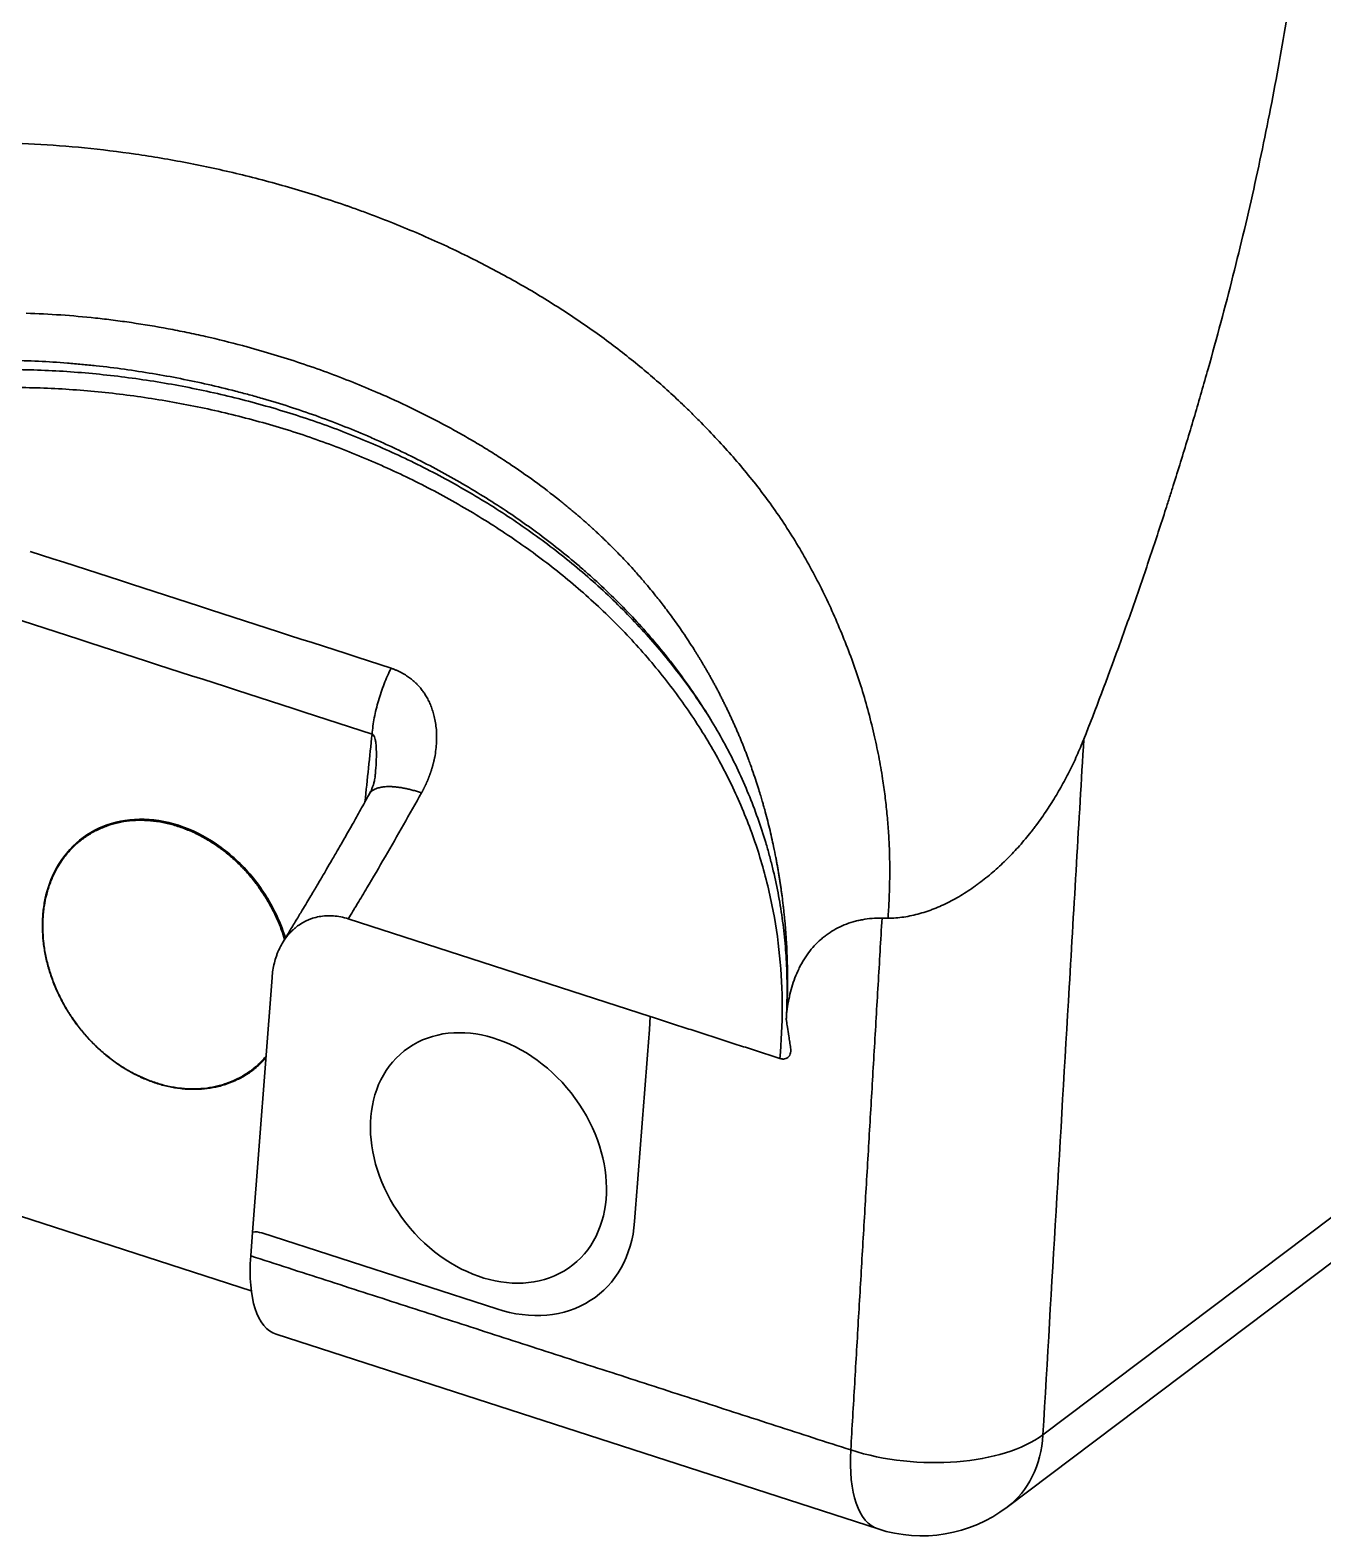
# Model space of a CAD drawing. Header units: millimetres. Extents: x 283 to 877, y 546 to 966.
# Drawn here: x 654.1 to 701.5, y 631.3 to 686.6 of the extents above; entities that cross this region are included whole.
import ezdxf

# ---------------------------------------------------------------- set-up
doc = ezdxf.new("R2010")
doc.units = ezdxf.units.MM
doc.layers.add('粗实线层', color=7, linetype='Continuous', lineweight=35)

msp = doc.modelspace()

# ---------------------------------------------------------------- linework, layer by layer
at = {"layer": '粗实线层'}
for p, q in [((691.243, 635.038), (735.016, 668.059)), ((689.926, 632.378), (733.692, 665.394)), ((666.523, 658.539), (666.521, 658.536)), ((665.759, 653.976), (676.84, 650.389)), ((662.962, 651.825), (662.248, 642.479)), ((651.901, 643.658), (662.2, 640.324)), ((662.182, 641.607), (662.248, 642.479)), ((662.588, 642.447), (671.204, 639.658)), ((663.115, 638.728), (685.193, 631.582))]:
    msp.add_line(p, q, dxfattribs=at)
msp.add_arc((686.794, 636.529), 5.2, 252.0636, 307.0298, dxfattribs=at)
msp.add_ellipse((670.902, 645.201), major_axis=(3.092, -3.929), ratio=0.771341, dxfattribs=at)
for centre, major_axis, ratio, start_param, end_param in [((664.783, 643.654), (-1.681, -4.921), 0.409258, 5.27579, 6.289788), ((686.794, 636.529), (-5.191, 0.305), 0.480141, 1.074455, 2.627798), ((686.794, 636.529), (-3.132, 4.151), 0.763933, 3.141583, 3.873255), ((686.794, 636.529), (1.601, 4.947), 0.417728, 2.127578, 3.141576)]:
    msp.add_ellipse(centre, major_axis=major_axis, ratio=ratio, start_param=start_param, end_param=end_param, dxfattribs=at)
for points, knots in [([(700.294, 687.728), (700.121, 686.606), (699.929, 685.482), (699.504, 683.229), (699.272, 682.1), (698.896, 680.404), (698.767, 679.838), (698.498, 678.706), (698.358, 678.139), (697.928, 676.437), (697.623, 675.3), (697.143, 673.593), (696.978, 673.023), (696.642, 671.883), (696.47, 671.313), (696.206, 670.456), (696.072, 670.028), (695.937, 669.6), (695.846, 669.314), (695.8, 669.171), (695.57, 668.457), (695.383, 667.887), (695.002, 666.749), (694.809, 666.182), (694.415, 665.051), (694.215, 664.487), (693.603, 662.8), (693.18, 661.682), (692.742, 660.571)], [0, 0, 0, 0, 0.125, 0.125, 0.25, 0.25, 0.3125, 0.3125, 0.375, 0.375, 0.5, 0.5, 0.5625, 0.5625, 0.625, 0.625, 0.65625, 0.671875, 0.671875, 0.6875, 0.6875, 0.75, 0.75, 0.8125, 0.8125, 0.875, 0.875, 1, 1, 1, 1]), ([(685.04, 660.763), (684.904, 661.362), (684.744, 661.953), (684.468, 662.824), (684.37, 663.111), (684.165, 663.681), (684.057, 663.964), (683.832, 664.525), (683.716, 664.802), (683.473, 665.352), (683.347, 665.624), (683.086, 666.163), (682.95, 666.428), (682.67, 666.954), (682.525, 667.213), (682.227, 667.724), (682.072, 667.977), (681.755, 668.474), (681.592, 668.718), (681.255, 669.199), (681.083, 669.434), (680.729, 669.898), (680.548, 670.125), (679.996, 670.797), (679.614, 671.229), (679.026, 671.857), (678.827, 672.063), (678.526, 672.367), (678.425, 672.468), (678.273, 672.617), (678.196, 672.692), (678.107, 672.778), (678.062, 672.821), (678.039, 672.842), (678.028, 672.853), (678.023, 672.858), (678.02, 672.861), (678.018, 672.862), (678.018, 672.863), (678.017, 672.863), (678.017, 672.863), (677.83, 673.042), (677.639, 673.219), (677.248, 673.572), (677.049, 673.748), (676.64, 674.097), (676.431, 674.27), (676.005, 674.615), (675.787, 674.785), (675.343, 675.124), (675.116, 675.292), (674.654, 675.624), (674.418, 675.788), (673.697, 676.275), (673.199, 676.594), (672.166, 677.214), (671.632, 677.515), (670.527, 678.101), (669.958, 678.385), (669.076, 678.796), (668.778, 678.931), (668.173, 679.194), (667.866, 679.323), (667.243, 679.576), (666.927, 679.699), (666.446, 679.88), (666.204, 679.969), (665.919, 680.071), (665.775, 680.122), (665.704, 680.147), (665.668, 680.16), (665.65, 680.166), (665.642, 680.169), (665.637, 680.17), (665.634, 680.171), (664.984, 680.397), (664.337, 680.603), (663.045, 680.981), (662.402, 681.152), (661.12, 681.462), (660.481, 681.601), (659.529, 681.784), (659.212, 681.841), (658.581, 681.948), (658.267, 681.997), (657.327, 682.134), (656.704, 682.21), (655.47, 682.331), (654.858, 682.376), (653.647, 682.438), (653.048, 682.454), (652.159, 682.456), (651.864, 682.454), (651.425, 682.444), (651.279, 682.44), (651.061, 682.433), (650.953, 682.429), (650.826, 682.424), (650.763, 682.421), (650.731, 682.42), (650.715, 682.419), (650.707, 682.419), (650.704, 682.418), (650.702, 682.418), (650.701, 682.418), (650.7, 682.418), (650.389, 682.404), (650.078, 682.387), (649.452, 682.345), (649.138, 682.32), (648.507, 682.264), (648.191, 682.231), (647.555, 682.158), (647.236, 682.118), (646.597, 682.028), (646.276, 681.979), (645.634, 681.872), (645.311, 681.814), (644.666, 681.688), (644.343, 681.62), (643.696, 681.473), (643.372, 681.395), (642.725, 681.225), (642.401, 681.134), (641.755, 680.941), (641.432, 680.838), (640.788, 680.622), (640.467, 680.509), (639.826, 680.273), (639.506, 680.149), (638.867, 679.892), (638.549, 679.758), (637.914, 679.482), (637.597, 679.339), (636.965, 679.045), (636.65, 678.894), (636.022, 678.583), (635.709, 678.424), (635.397, 678.259)], [0, 0, 0, 0, 0.03125, 0.03125, 0.046875, 0.046875, 0.0625, 0.0625, 0.078125, 0.078125, 0.09375, 0.09375, 0.109375, 0.109375, 0.125, 0.125, 0.140625, 0.140625, 0.15625, 0.15625, 0.171875, 0.171875, 0.1875, 0.1875, 0.21875, 0.21875, 0.234375, 0.234375, 0.242187, 0.242187, 0.246094, 0.248047, 0.249023, 0.249512, 0.249756, 0.249878, 0.249939, 0.249969, 0.249985, 0.249985, 0.25, 0.25, 0.265625, 0.265625, 0.28125, 0.28125, 0.296875, 0.296875, 0.3125, 0.3125, 0.328125, 0.328125, 0.34375, 0.34375, 0.375, 0.375, 0.40625, 0.40625, 0.4375, 0.4375, 0.453125, 0.453125, 0.46875, 0.46875, 0.484375, 0.484375, 0.492187, 0.496094, 0.498047, 0.499023, 0.499512, 0.499756, 0.499878, 0.499878, 0.5, 0.5, 0.53125, 0.53125, 0.5625, 0.5625, 0.59375, 0.59375, 0.609375, 0.609375, 0.625, 0.625, 0.65625, 0.65625, 0.6875, 0.6875, 0.71875, 0.71875, 0.734375, 0.734375, 0.742187, 0.742187, 0.746094, 0.748047, 0.749023, 0.749512, 0.749756, 0.749878, 0.749939, 0.749969, 0.749969, 0.75, 0.75, 0.765625, 0.765625, 0.78125, 0.78125, 0.796875, 0.796875, 0.8125, 0.8125, 0.828125, 0.828125, 0.84375, 0.84375, 0.859375, 0.859375, 0.875, 0.875, 0.890625, 0.890625, 0.90625, 0.90625, 0.921875, 0.921875, 0.9375, 0.9375, 0.953125, 0.953125, 0.96875, 0.96875, 0.984375, 0.984375, 1, 1, 1, 1]), ([(656.489, 676.026), (656.705, 676.003), (657.144, 675.951), (657.582, 675.891), (657.806, 675.858)], [0, 0, 0, 0, 0.489291, 1, 1, 1, 1]), ([(659.148, 675.633), (659.378, 675.59), (659.607, 675.545), (660.065, 675.451), (660.293, 675.401), (660.975, 675.246), (661.428, 675.134), (661.877, 675.014)], [0, 0, 0, 0, 0.25, 0.25, 0.5, 0.5, 1, 1, 1, 1]), ([(661.877, 675.014), (661.935, 674.998), (662.324, 674.893), (663.039, 674.687), (664.014, 674.376), (664.975, 674.039), (665.92, 673.677), (666.641, 673.377), (667.046, 673.199), (667.146, 673.154)], [0, 0, 0, 0, 0.031671, 0.214241, 0.396189, 0.578282, 0.76021, 0.940781, 1, 1, 1, 1]), ([(630.717, 666.829), (631.013, 667.049), (631.312, 667.266), (631.767, 667.587), (631.92, 667.693), (632.227, 667.903), (632.381, 668.007), (632.846, 668.317), (633.158, 668.52), (633.788, 668.919), (634.105, 669.114), (635.065, 669.687), (635.715, 670.052), (637.037, 670.747), (637.709, 671.076), (638.564, 671.463), (638.736, 671.539), (638.995, 671.651), (639.081, 671.688), (639.255, 671.761), (639.342, 671.798), (639.776, 671.978), (640.125, 672.115), (641.173, 672.509), (641.877, 672.748), (643.291, 673.176), (644.003, 673.366), (645.075, 673.618), (645.434, 673.697), (645.973, 673.806), (646.243, 673.859), (646.513, 673.908), (646.694, 673.941), (646.784, 673.956), (647.235, 674.034), (647.596, 674.09), (648.317, 674.191), (648.677, 674.236), (649.396, 674.314), (649.755, 674.347), (650.474, 674.403), (650.833, 674.425), (651.371, 674.45), (651.55, 674.457), (651.908, 674.468), (652.087, 674.472), (652.622, 674.48), (652.978, 674.48), (653.689, 674.468), (654.043, 674.457), (654.75, 674.423), (655.102, 674.401), (655.63, 674.359), (655.805, 674.344), (656.156, 674.311), (656.331, 674.294), (656.854, 674.237), (657.201, 674.194), (658.238, 674.05), (658.923, 673.936), (660.281, 673.668), (660.954, 673.516), (661.788, 673.301), (661.954, 673.257), (662.286, 673.167), (662.451, 673.12), (662.945, 672.977), (663.272, 672.878), (663.921, 672.668), (664.244, 672.559), (664.884, 672.33), (665.202, 672.21), (665.834, 671.962), (666.147, 671.833), (666.614, 671.632), (666.769, 671.564), (667.078, 671.425), (667.232, 671.355), (667.999, 670.997), (668.6, 670.693), (669.777, 670.051), (670.354, 669.713), (671.2, 669.179), (671.478, 668.997), (671.891, 668.717), (672.028, 668.622), (672.3, 668.431), (672.435, 668.334), (672.838, 668.041), (673.102, 667.84), (673.622, 667.431), (673.878, 667.221), (674.255, 666.901), (674.38, 666.793), (674.628, 666.574), (674.75, 666.464), (675.114, 666.13), (675.351, 665.903), (676.049, 665.21), (676.494, 664.732), (677.129, 663.989), (677.336, 663.737), (677.637, 663.353), (677.736, 663.224), (677.931, 662.965), (678.027, 662.835), (678.309, 662.442), (678.491, 662.177), (678.841, 661.642), (679.01, 661.371), (679.496, 660.551), (679.793, 659.993), (680.33, 658.852), (680.57, 658.269), (680.886, 657.377), (680.984, 657.077), (681.12, 656.622), (681.163, 656.469), (681.226, 656.24), (681.246, 656.163), (681.285, 656.009), (681.305, 655.932), (681.473, 655.24), (681.591, 654.622), (681.72, 653.694), (681.756, 653.384), (681.811, 652.763), (681.831, 652.453), (681.855, 651.833), (681.86, 651.524), (681.854, 650.903), (681.843, 650.593), (681.826, 650.282)], [0, 0, 0, 0, 0.015625, 0.015625, 0.023437, 0.023437, 0.03125, 0.03125, 0.046875, 0.046875, 0.0625, 0.0625, 0.09375, 0.09375, 0.125, 0.125, 0.132812, 0.132812, 0.136719, 0.136719, 0.140625, 0.140625, 0.15625, 0.15625, 0.1875, 0.1875, 0.21875, 0.21875, 0.234375, 0.234375, 0.242187, 0.246094, 0.246094, 0.25, 0.25, 0.265625, 0.265625, 0.28125, 0.28125, 0.296875, 0.296875, 0.3125, 0.3125, 0.320312, 0.320312, 0.328125, 0.328125, 0.34375, 0.34375, 0.359375, 0.359375, 0.375, 0.375, 0.382812, 0.382812, 0.390625, 0.390625, 0.40625, 0.40625, 0.4375, 0.4375, 0.46875, 0.46875, 0.476562, 0.476562, 0.484375, 0.484375, 0.5, 0.5, 0.515625, 0.515625, 0.53125, 0.53125, 0.546875, 0.546875, 0.554687, 0.554687, 0.5625, 0.5625, 0.59375, 0.59375, 0.625, 0.625, 0.640625, 0.640625, 0.648437, 0.648437, 0.65625, 0.65625, 0.671875, 0.671875, 0.6875, 0.6875, 0.695312, 0.695312, 0.703125, 0.703125, 0.71875, 0.71875, 0.75, 0.75, 0.765625, 0.765625, 0.773437, 0.773437, 0.78125, 0.78125, 0.796875, 0.796875, 0.8125, 0.8125, 0.84375, 0.84375, 0.875, 0.875, 0.890625, 0.890625, 0.898437, 0.898437, 0.902344, 0.902344, 0.90625, 0.90625, 0.9375, 0.9375, 0.953125, 0.953125, 0.96875, 0.96875, 0.984375, 0.984375, 1, 1, 1, 1]), ([(679.061, 661.286), (678.893, 661.554), (678.718, 661.819), (678.163, 662.624), (677.763, 663.153), (676.917, 664.177), (676.471, 664.673), (675.537, 665.628), (675.049, 666.088), (674.035, 666.972), (673.51, 667.395), (672.427, 668.203), (671.869, 668.588), (670.726, 669.322), (670.141, 669.671), (668.945, 670.331), (668.335, 670.642), (667.093, 671.228), (666.461, 671.502), (665.175, 672.01), (664.522, 672.244), (663.198, 672.671), (662.528, 672.864), (661.171, 673.211), (660.486, 673.364), (659.101, 673.631), (658.403, 673.745), (656.994, 673.931), (656.284, 674.003), (654.854, 674.104), (654.133, 674.132), (652.686, 674.141), (651.958, 674.123), (650.499, 674.039), (649.766, 673.974), (648.3, 673.795), (647.566, 673.682), (646.467, 673.477), (646.1, 673.403), (645.368, 673.242), (645.002, 673.156), (644.272, 672.971), (643.908, 672.872), (643.181, 672.663), (642.818, 672.552), (641.734, 672.2), (641.016, 671.941), (639.595, 671.375), (638.892, 671.067), (637.506, 670.41), (636.822, 670.059), (635.479, 669.321), (634.819, 668.933), (633.524, 668.125), (632.89, 667.705), (631.651, 666.838), (631.045, 666.392), (630.455, 665.935)], [0, 0, 0, 0, 0.018877, 0.018877, 0.058122, 0.058122, 0.097367, 0.097367, 0.136612, 0.136612, 0.175857, 0.175857, 0.215101, 0.215101, 0.254346, 0.254346, 0.293591, 0.293591, 0.332836, 0.332836, 0.372081, 0.372081, 0.411326, 0.411326, 0.450571, 0.450571, 0.489816, 0.489816, 0.529061, 0.529061, 0.568306, 0.568306, 0.607551, 0.607551, 0.646796, 0.646796, 0.686041, 0.686041, 0.705663, 0.705663, 0.725286, 0.725286, 0.744908, 0.744908, 0.76453, 0.76453, 0.803775, 0.803775, 0.84302, 0.84302, 0.882265, 0.882265, 0.92151, 0.92151, 0.960755, 0.960755, 1, 1, 1, 1]), ([(630.861, 665.363), (631.444, 665.816), (632.043, 666.258), (633.268, 667.116), (633.895, 667.532), (635.173, 668.331), (635.825, 668.715), (637.151, 669.445), (637.826, 669.791), (639.193, 670.441), (639.886, 670.745), (641.287, 671.304), (641.994, 671.56), (643.064, 671.908), (643.421, 672.018), (644.139, 672.225), (644.498, 672.323), (645.579, 672.597), (646.302, 672.756), (647.751, 673.028), (648.476, 673.139), (649.924, 673.316), (650.647, 673.381), (652.089, 673.465), (652.808, 673.483), (654.239, 673.474), (654.95, 673.447), (656.364, 673.347), (657.066, 673.276), (658.459, 673.092), (659.15, 672.979), (660.519, 672.715), (661.197, 672.562), (662.538, 672.218), (663.201, 672.027), (664.509, 671.603), (665.153, 671.371), (666.422, 670.867), (667.046, 670.595), (668.272, 670.014), (668.874, 669.705), (670.053, 669.049), (670.63, 668.703), (671.756, 667.975), (672.305, 667.593), (673.371, 666.792), (673.887, 666.373), (674.881, 665.498), (675.36, 665.042), (676.275, 664.096), (676.712, 663.605), (677.539, 662.592), (677.93, 662.069), (678.478, 661.262), (678.654, 660.99), (678.993, 660.438), (679.157, 660.159), (679.469, 659.593), (679.618, 659.307), (679.901, 658.729), (680.035, 658.437), (680.288, 657.847), (680.407, 657.55), (680.629, 656.95), (680.732, 656.647), (681.017, 655.734), (681.175, 655.116), (681.427, 653.872), (681.521, 653.245), (681.646, 651.989), (681.677, 651.359), (681.678, 650.102), (681.648, 649.475), (681.589, 648.852)], [0, 0, 0, 0, 0.03125, 0.03125, 0.0625, 0.0625, 0.09375, 0.09375, 0.125, 0.125, 0.15625, 0.15625, 0.1875, 0.1875, 0.203125, 0.203125, 0.21875, 0.21875, 0.25, 0.25, 0.28125, 0.28125, 0.3125, 0.3125, 0.34375, 0.34375, 0.375, 0.375, 0.40625, 0.40625, 0.4375, 0.4375, 0.46875, 0.46875, 0.5, 0.5, 0.53125, 0.53125, 0.5625, 0.5625, 0.59375, 0.59375, 0.625, 0.625, 0.65625, 0.65625, 0.6875, 0.6875, 0.71875, 0.71875, 0.75, 0.75, 0.78125, 0.78125, 0.796875, 0.796875, 0.8125, 0.8125, 0.828125, 0.828125, 0.84375, 0.84375, 0.859375, 0.859375, 0.875, 0.875, 0.90625, 0.90625, 0.9375, 0.9375, 0.96875, 0.96875, 1, 1, 1, 1]), ([(669.52, 671.979), (669.703, 671.879), (669.884, 671.778), (670.244, 671.571), (670.422, 671.466), (670.776, 671.252), (670.952, 671.143), (671.3, 670.923), (671.472, 670.811), (671.643, 670.697)], [0, 0, 0, 0, 0.25, 0.25, 0.5, 0.5, 0.75, 0.75, 1, 1, 1, 1]), ([(673.507, 669.339), (673.527, 669.324), (673.566, 669.293), (673.624, 669.245), (673.683, 669.198), (673.742, 669.15), (673.801, 669.102), (673.86, 669.054), (673.919, 669.005), (673.978, 668.955), (674.037, 668.905), (674.097, 668.855), (674.156, 668.805), (674.215, 668.754), (674.275, 668.702), (674.334, 668.65), (674.394, 668.598), (674.454, 668.546), (674.513, 668.492), (674.573, 668.439), (674.633, 668.385), (674.693, 668.331), (674.753, 668.276), (674.813, 668.221), (674.873, 668.165), (674.933, 668.109), (674.993, 668.052), (675.053, 667.995), (675.113, 667.938), (675.173, 667.88), (675.233, 667.822), (675.293, 667.763), (675.489, 667.57), (675.797, 667.257), (676.188, 666.835), (676.514, 666.465), (676.78, 666.15), (677.041, 665.832), (677.329, 665.465), (677.674, 665.004), (678.054, 664.464), (678.332, 664.041), (678.505, 663.767), (678.565, 663.67), (678.626, 663.57), (678.688, 663.469), (678.75, 663.365), (678.812, 663.26), (678.875, 663.152), (678.938, 663.042), (679.002, 662.931), (679.066, 662.817), (679.13, 662.701), (679.194, 662.582), (679.259, 662.462), (679.324, 662.339), (679.388, 662.215), (679.453, 662.088), (679.518, 661.958), (679.583, 661.827), (679.626, 661.738), (679.648, 661.694)], [0, 0, 0, 0, 0.007594, 0.015219, 0.022876, 0.030564, 0.038283, 0.046034, 0.053816, 0.06163, 0.069475, 0.077352, 0.085261, 0.093203, 0.101176, 0.109181, 0.117219, 0.125289, 0.133391, 0.141526, 0.149693, 0.157892, 0.166123, 0.174385, 0.18268, 0.191007, 0.199366, 0.207756, 0.216177, 0.224629, 0.233111, 0.241624, 0.250166, 0.316829, 0.375051, 0.424956, 0.4666, 0.499999, 0.549711, 0.607974, 0.674725, 0.749862, 0.761228, 0.772794, 0.784561, 0.796529, 0.808699, 0.821069, 0.833639, 0.84641, 0.85938, 0.872549, 0.885918, 0.899486, 0.913253, 0.927218, 0.941381, 0.955741, 0.970298, 0.985051, 1, 1, 1, 1]), ([(666.63, 660.757), (666.647, 660.951), (666.675, 661.153), (666.754, 661.565), (666.805, 661.774), (666.925, 662.19), (666.996, 662.397), (667.152, 662.798), (667.239, 662.992), (667.332, 663.175)], [0, 0, 0, 0, 0.25, 0.25, 0.5, 0.5, 0.75, 0.75, 1, 1, 1, 1]), ([(668.446, 658.6), (668.451, 658.61), (668.462, 658.629), (668.477, 658.658), (668.493, 658.687), (668.508, 658.716), (668.523, 658.746), (668.538, 658.776), (668.553, 658.806), (668.568, 658.836), (668.583, 658.866), (668.597, 658.897), (668.611, 658.927), (668.625, 658.958), (668.639, 658.99), (668.653, 659.021), (668.666, 659.052), (668.68, 659.084), (668.693, 659.116), (668.705, 659.148), (668.718, 659.181), (668.731, 659.213), (668.743, 659.246), (668.755, 659.279), (668.767, 659.312), (668.778, 659.346), (668.79, 659.379), (668.801, 659.413), (668.812, 659.447), (668.822, 659.481), (668.833, 659.515), (668.843, 659.55), (668.852, 659.585), (668.862, 659.62), (668.871, 659.655), (668.88, 659.69), (668.889, 659.725), (668.898, 659.761), (668.906, 659.797), (668.914, 659.833), (668.921, 659.869), (668.945, 659.988), (668.976, 660.187), (669, 660.464), (669.003, 660.731), (668.987, 660.989), (668.953, 661.229), (668.905, 661.45), (668.845, 661.65), (668.775, 661.836), (668.696, 662.005), (668.611, 662.159), (668.52, 662.298), (668.443, 662.401), (668.384, 662.474), (668.342, 662.521), (668.3, 662.566), (668.258, 662.609), (668.217, 662.649), (668.167, 662.695), (668.108, 662.745), (668.04, 662.799), (667.971, 662.85), (667.909, 662.892), (667.856, 662.926), (667.81, 662.954), (667.765, 662.98), (667.718, 663.006), (667.671, 663.031), (667.624, 663.054), (667.576, 663.077), (667.528, 663.098), (667.48, 663.119), (667.431, 663.139), (667.382, 663.158), (667.348, 663.169), (667.332, 663.175)], [0, 0, 0, 0, 0.005731, 0.011488, 0.01727, 0.023077, 0.02891, 0.034769, 0.040653, 0.046564, 0.052499, 0.058461, 0.064449, 0.070462, 0.076502, 0.082567, 0.088659, 0.094778, 0.100922, 0.107093, 0.113291, 0.119515, 0.125766, 0.132043, 0.138348, 0.144679, 0.151038, 0.157424, 0.163837, 0.170277, 0.176745, 0.18324, 0.189763, 0.196314, 0.202892, 0.209499, 0.216133, 0.222796, 0.229486, 0.236205, 0.242953, 0.249729, 0.302622, 0.35403, 0.403981, 0.45249, 0.499594, 0.541553, 0.581496, 0.619438, 0.655328, 0.689109, 0.720779, 0.750313, 0.762707, 0.774749, 0.786438, 0.797771, 0.808749, 0.819371, 0.83604, 0.852394, 0.868414, 0.884088, 0.893943, 0.903761, 0.913542, 0.923288, 0.933, 0.94268, 0.952326, 0.961936, 0.97151, 0.981046, 0.990543, 1, 1, 1, 1]), ([(679.648, 661.694), (679.658, 661.672), (679.68, 661.627), (679.711, 661.561), (679.743, 661.494), (679.774, 661.427), (679.805, 661.36), (679.836, 661.293), (679.867, 661.226), (679.897, 661.159), (679.927, 661.092), (679.957, 661.024), (679.987, 660.956), (680.016, 660.889), (680.045, 660.821), (680.074, 660.753), (680.103, 660.685), (680.132, 660.617), (680.16, 660.548), (680.188, 660.48), (680.216, 660.411), (680.244, 660.342), (680.271, 660.274), (680.298, 660.205), (680.325, 660.136), (680.352, 660.066), (680.378, 659.997), (680.412, 659.908), (680.461, 659.776), (680.532, 659.582), (680.623, 659.321), (680.722, 659.028), (680.813, 658.742), (680.886, 658.503), (680.941, 658.317), (680.979, 658.183), (680.999, 658.113), (681.006, 658.086)], [0, 0, 0, 0, 0.01916, 0.038319, 0.057478, 0.076635, 0.095793, 0.114952, 0.134111, 0.153271, 0.172433, 0.191597, 0.210762, 0.22993, 0.2491, 0.268272, 0.287448, 0.306626, 0.325809, 0.344994, 0.364184, 0.383378, 0.402576, 0.421778, 0.440986, 0.460198, 0.479416, 0.498639, 0.53453, 0.588159, 0.659578, 0.748857, 0.827961, 0.89266, 0.942916, 0.978703, 1, 1, 1, 1]), ([(666.63, 660.757), (666.647, 660.753), (666.663, 660.743), (666.692, 660.71), (666.705, 660.687), (666.728, 660.63), (666.739, 660.596), (666.756, 660.519), (666.763, 660.475), (666.781, 660.333), (666.787, 660.223), (666.791, 659.983), (666.788, 659.854), (666.775, 659.584), (666.765, 659.443), (666.748, 659.257), (666.743, 659.215), (666.739, 659.172)], [0, 0, 0, 0, 0.094442, 0.094442, 0.188884, 0.188884, 0.283326, 0.283326, 0.377768, 0.377768, 0.566652, 0.566652, 0.755537, 0.755537, 0.944421, 0.944421, 1, 1, 1, 1]), ([(685.359, 659.116), (685.318, 659.393), (685.271, 659.668), (685.164, 660.218), (685.105, 660.491), (685.04, 660.763)], [0, 0, 0, 0, 0.5, 0.5, 1, 1, 1, 1]), ([(685.561, 654.001), (685.754, 654), (685.947, 654.015), (686.336, 654.072), (686.53, 654.114), (686.823, 654.197), (686.921, 654.227), (687.068, 654.278), (687.117, 654.295), (687.215, 654.332), (687.263, 654.351), (687.505, 654.449), (687.695, 654.538), (688.068, 654.734), (688.251, 654.841), (688.521, 655.015), (688.61, 655.075), (688.743, 655.168), (688.787, 655.199), (688.874, 655.263), (688.918, 655.296), (689.134, 655.46), (689.302, 655.598), (689.628, 655.884), (689.786, 656.032), (690.092, 656.339), (690.241, 656.498), (690.53, 656.824), (690.67, 656.992), (690.84, 657.208), (690.874, 657.252), (690.941, 657.339), (690.974, 657.383), (691.073, 657.515), (691.137, 657.604), (691.327, 657.873), (691.448, 658.055), (691.681, 658.425), (691.792, 658.612), (692.007, 658.991), (692.212, 659.374), (692.492, 659.964), (692.662, 660.367), (692.742, 660.571)], [0, 0, 0, 0, 0.0625, 0.0625, 0.125, 0.125, 0.15625, 0.15625, 0.171875, 0.171875, 0.1875, 0.1875, 0.25, 0.25, 0.3125, 0.3125, 0.34375, 0.34375, 0.359375, 0.359375, 0.375, 0.375, 0.4375, 0.4375, 0.5, 0.5, 0.5625, 0.5625, 0.625, 0.625, 0.640625, 0.640625, 0.65625, 0.65625, 0.6875, 0.6875, 0.75, 0.75, 0.8125, 0.8125, 0.875, 0.9375, 1, 1, 1, 1]), ([(692.742, 660.571), (692.564, 657.535), (692.386, 654.499), (691.886, 645.988), (691.564, 640.513), (691.243, 635.038)], [0, 0, 0, 0, 0.356692, 0.356692, 1, 1, 1, 1]), ([(666.74, 659.181), (666.737, 659.148), (666.728, 659.088), (666.711, 659.01), (666.694, 658.946), (666.679, 658.894), (666.663, 658.846), (666.636, 658.773), (666.591, 658.668), (666.55, 658.587), (666.524, 658.541)], [0, 0, 0, 0, 0.183011, 0.322056, 0.414618, 0.494986, 0.572471, 0.673987, 0.816055, 1, 1, 1, 1]), ([(685.56, 653.999), (685.575, 654.211), (685.587, 654.423), (685.606, 654.849), (685.613, 655.062), (685.622, 655.489), (685.624, 655.703), (685.621, 656.131), (685.616, 656.345), (685.601, 656.773), (685.59, 656.986), (685.561, 657.414), (685.543, 657.627), (685.502, 658.054), (685.478, 658.267), (685.424, 658.692), (685.393, 658.904), (685.359, 659.116)], [0, 0, 0, 0, 0.125, 0.125, 0.25, 0.25, 0.375, 0.375, 0.5, 0.5, 0.625, 0.625, 0.75, 0.75, 0.875, 0.875, 1, 1, 1, 1]), ([(666.521, 658.536), (666.418, 658.35), (666.213, 657.982), (665.916, 657.454), (665.639, 656.966), (665.389, 656.53), (665.167, 656.146), (664.973, 655.814), (664.823, 655.557), (664.708, 655.362), (664.613, 655.203), (664.506, 655.022), (664.38, 654.81), (664.232, 654.563), (664.053, 654.264), (663.837, 653.908), (663.596, 653.508), (663.43, 653.232), (663.348, 653.096)], [0, 0, 0, 0, 0.09806, 0.194078, 0.281405, 0.360039, 0.429981, 0.491237, 0.543821, 0.573505, 0.601721, 0.635624, 0.675767, 0.722153, 0.774786, 0.844837, 0.923564, 1, 1, 1, 1]), ([(665.759, 653.975), (665.816, 654.069), (665.901, 654.21), (665.986, 654.351), (666.043, 654.445), (666.185, 654.681), (666.553, 655.297), (666.891, 655.871), (667.562, 657.027), (668.006, 657.809), (668.446, 658.6)], [0, 0, 0, 0, 0.0625, 0.09375, 0.09375, 0.125, 0.25, 0.5, 0.5, 1, 1, 1, 1]), ([(681.006, 658.086), (681.016, 658.052), (681.088, 657.791), (681.212, 657.307), (681.345, 656.719), (681.417, 656.36), (681.443, 656.226)], [0, 0, 0, 0, 0.055461, 0.425307, 0.785959, 1, 1, 1, 1]), ([(654.552, 654.107), (654.566, 654.276), (654.588, 654.446), (654.678, 654.935), (654.77, 655.234), (655.08, 655.939), (655.338, 656.323), (655.97, 656.954), (656.344, 657.2), (657.171, 657.537), (657.624, 657.627), (658.564, 657.641), (659.051, 657.564), (660.012, 657.253), (660.486, 657.019), (661.372, 656.414), (661.785, 656.043), (662.511, 655.204), (662.822, 654.736), (663.224, 653.923), (663.354, 653.595), (663.454, 653.266)], [0, 0, 0, 0, 0.0386, 0.0386, 0.115801, 0.115801, 0.231603, 0.231603, 0.347404, 0.347404, 0.463206, 0.463206, 0.579007, 0.579007, 0.694809, 0.694809, 0.81061, 0.81061, 0.926412, 0.926412, 1, 1, 1, 1]), ([(654.564, 654.087), (654.57, 654.165), (654.578, 654.243), (654.598, 654.396), (654.609, 654.472), (654.649, 654.696), (654.683, 654.843), (654.744, 655.057), (654.767, 655.128), (654.803, 655.233), (654.815, 655.268), (654.842, 655.337), (654.855, 655.371), (654.925, 655.541), (654.987, 655.671), (655.124, 655.921), (655.274, 656.16), (655.448, 656.377), (655.565, 656.506), (655.589, 656.531), (655.638, 656.582), (655.662, 656.606), (655.737, 656.679), (655.788, 656.725), (655.945, 656.86), (656.164, 657.025), (656.401, 657.163), (656.587, 657.255), (656.65, 657.284), (656.746, 657.325), (656.779, 657.338), (656.844, 657.364), (656.877, 657.376), (657.042, 657.434), (657.177, 657.473), (657.451, 657.534), (657.591, 657.557), (657.877, 657.587), (658.022, 657.594), (658.207, 657.593), (658.244, 657.592), (658.318, 657.59), (658.43, 657.585), (658.541, 657.575), (658.765, 657.549), (659.063, 657.5), (659.362, 657.419), (659.587, 657.346), (659.662, 657.32), (659.774, 657.278), (659.812, 657.263), (659.886, 657.233), (659.923, 657.217), (660.108, 657.138), (660.399, 656.997), (660.681, 656.828), (660.889, 656.691), (660.958, 656.644), (661.06, 656.57), (661.094, 656.545), (661.162, 656.494), (661.195, 656.468), (661.363, 656.337), (661.492, 656.226), (661.742, 655.995), (661.862, 655.874), (662.094, 655.622), (662.205, 655.491), (662.339, 655.32), (662.365, 655.285), (662.418, 655.216), (662.444, 655.181), (662.52, 655.075), (662.569, 655.003), (662.713, 654.787), (662.802, 654.64), (662.969, 654.34), (663.046, 654.188), (663.153, 653.954), (663.204, 653.836), (663.252, 653.717), (663.283, 653.637), (663.298, 653.597), (663.353, 653.444), (663.39, 653.332), (663.423, 653.219)], [0, 0, 0, 0, 0.01805, 0.01805, 0.0361, 0.0361, 0.072201, 0.072201, 0.090251, 0.090251, 0.099276, 0.099276, 0.108301, 0.108301, 0.144402, 0.144402, 0.180502, 0.216603, 0.216603, 0.225628, 0.225628, 0.234653, 0.234653, 0.252703, 0.252703, 0.288803, 0.324904, 0.324904, 0.342954, 0.342954, 0.351979, 0.351979, 0.361004, 0.361004, 0.397105, 0.397105, 0.433205, 0.433205, 0.469306, 0.469306, 0.478331, 0.478331, 0.487356, 0.505406, 0.505406, 0.541506, 0.577607, 0.577607, 0.595657, 0.595657, 0.604682, 0.604682, 0.613707, 0.613707, 0.649808, 0.685908, 0.685908, 0.703958, 0.703958, 0.712984, 0.712984, 0.722009, 0.722009, 0.758109, 0.758109, 0.794209, 0.794209, 0.83031, 0.83031, 0.839335, 0.839335, 0.84836, 0.84836, 0.86641, 0.86641, 0.902511, 0.902511, 0.938611, 0.938611, 0.956661, 0.965687, 0.965687, 0.974712, 0.974712, 1, 1, 1, 1]), ([(681.443, 656.226), (681.448, 656.201), (681.458, 656.15), (681.472, 656.074), (681.486, 655.999), (681.5, 655.923), (681.513, 655.847), (681.526, 655.771), (681.539, 655.695), (681.552, 655.619), (681.565, 655.542), (681.577, 655.466), (681.589, 655.39), (681.601, 655.314), (681.612, 655.237), (681.624, 655.161), (681.635, 655.085), (681.646, 655.008), (681.656, 654.932), (681.667, 654.855), (681.682, 654.741), (681.701, 654.589), (681.723, 654.399), (681.744, 654.209), (681.764, 654.018), (681.781, 653.828), (681.798, 653.637), (681.81, 653.475), (681.824, 653.283), (681.841, 653.003), (681.858, 652.639), (681.869, 652.248), (681.873, 651.961), (681.874, 651.746), (681.873, 651.602), (681.872, 651.458), (681.87, 651.314), (681.866, 651.171), (681.863, 651.027), (681.858, 650.883), (681.852, 650.739), (681.845, 650.596), (681.84, 650.5), (681.838, 650.452)], [0, 0, 0, 0, 0.013102, 0.026209, 0.039321, 0.05244, 0.065564, 0.078695, 0.091831, 0.104973, 0.11812, 0.131272, 0.14443, 0.157593, 0.170762, 0.183935, 0.197113, 0.210297, 0.223486, 0.23668, 0.24988, 0.282618, 0.31539, 0.348194, 0.381021, 0.413867, 0.44673, 0.479613, 0.497863, 0.546099, 0.624483, 0.686486, 0.748841, 0.773838, 0.79888, 0.823959, 0.849067, 0.874194, 0.899334, 0.924481, 0.949639, 0.974811, 1, 1, 1, 1]), ([(662.737, 648.868), (662.717, 648.846), (662.696, 648.823), (662.628, 648.75), (662.555, 648.677), (662.479, 648.607), (662.428, 648.562), (662.401, 648.539), (662.269, 648.428), (662.159, 648.347), (661.93, 648.2), (661.811, 648.133), (661.565, 648.014), (661.437, 647.961), (661.273, 647.905), (661.24, 647.894), (661.173, 647.873), (661.139, 647.863), (661.038, 647.835), (660.969, 647.818), (660.763, 647.773), (660.484, 647.73), (660.196, 647.717), (659.977, 647.72), (659.904, 647.722), (659.793, 647.729), (659.756, 647.732), (659.681, 647.739), (659.644, 647.743), (659.457, 647.765), (659.308, 647.79), (659.011, 647.855), (658.714, 647.936), (658.419, 648.046), (658.235, 648.125), (658.198, 648.141), (658.125, 648.175), (658.088, 648.192), (657.979, 648.245), (657.906, 648.282), (657.692, 648.397), (657.551, 648.481), (657.276, 648.661), (657.141, 648.757), (656.942, 648.911), (656.877, 648.964), (656.78, 649.046), (656.748, 649.074), (656.684, 649.131), (656.652, 649.159), (656.495, 649.303), (656.374, 649.423), (656.142, 649.672), (656.031, 649.801), (655.818, 650.069), (655.716, 650.208), (655.595, 650.387), (655.571, 650.423), (655.524, 650.495), (655.455, 650.605), (655.389, 650.716), (655.262, 650.939), (655.184, 651.091), (655.04, 651.398), (654.974, 651.553), (654.886, 651.791), (654.858, 651.87), (654.818, 651.991), (654.805, 652.031), (654.78, 652.112), (654.769, 652.152), (654.711, 652.353), (654.673, 652.514), (654.61, 652.835), (654.586, 652.995), (654.552, 653.315), (654.541, 653.474), (654.538, 653.673), (654.538, 653.713), (654.538, 653.793), (654.541, 653.911), (654.547, 654.029), (654.553, 654.107)], [0, 0, 0, 0, 0.008504, 0.008504, 0.027571, 0.037105, 0.037105, 0.046638, 0.046638, 0.084773, 0.084773, 0.122907, 0.122907, 0.161042, 0.161042, 0.170575, 0.170575, 0.180109, 0.180109, 0.199176, 0.199176, 0.237311, 0.275445, 0.275445, 0.294512, 0.294512, 0.304046, 0.304046, 0.31358, 0.31358, 0.351714, 0.351714, 0.389849, 0.427983, 0.427983, 0.437517, 0.437517, 0.44705, 0.44705, 0.466118, 0.466118, 0.504252, 0.504252, 0.542386, 0.542386, 0.561454, 0.561454, 0.570987, 0.570987, 0.580521, 0.580521, 0.618655, 0.618655, 0.65679, 0.65679, 0.694924, 0.694924, 0.704458, 0.704458, 0.713992, 0.733059, 0.733059, 0.771193, 0.771193, 0.809328, 0.809328, 0.828395, 0.828395, 0.837929, 0.837929, 0.847462, 0.847462, 0.885597, 0.885597, 0.923731, 0.923731, 0.961866, 0.961866, 0.971399, 0.971399, 0.980933, 1, 1, 1, 1]), ([(662.743, 648.929), (662.709, 648.889), (662.674, 648.85), (662.591, 648.762), (662.543, 648.713), (662.468, 648.642), (662.443, 648.619), (662.392, 648.574), (662.366, 648.551), (662.234, 648.441), (662.125, 648.361), (661.897, 648.214), (661.779, 648.147), (661.535, 648.029), (661.409, 647.976), (661.245, 647.92), (661.212, 647.909), (661.146, 647.889), (661.112, 647.879), (661.011, 647.851), (660.943, 647.834), (660.738, 647.789), (660.461, 647.746), (660.175, 647.733), (659.958, 647.736), (659.885, 647.738), (659.774, 647.745), (659.737, 647.748), (659.663, 647.755), (659.626, 647.759), (659.441, 647.78), (659.292, 647.805), (658.997, 647.87), (658.849, 647.91), (658.555, 648.005), (658.409, 648.06), (658.226, 648.139), (658.189, 648.155), (658.116, 648.188), (658.079, 648.205), (657.97, 648.258), (657.899, 648.295), (657.685, 648.409), (657.545, 648.492), (657.272, 648.671), (657.137, 648.767), (656.94, 648.921), (656.875, 648.973), (656.746, 649.082), (656.682, 649.138), (656.495, 649.31), (656.375, 649.43), (656.144, 649.677), (656.033, 649.806), (655.822, 650.072), (655.721, 650.21), (655.6, 650.388), (655.577, 650.424), (655.53, 650.496), (655.461, 650.605), (655.395, 650.715), (655.269, 650.937), (655.192, 651.088), (655.049, 651.393), (654.983, 651.548), (654.895, 651.784), (654.867, 651.863), (654.828, 651.983), (654.815, 652.023), (654.791, 652.103), (654.779, 652.143), (654.722, 652.343), (654.684, 652.503), (654.621, 652.822), (654.597, 652.982), (654.563, 653.3), (654.553, 653.458), (654.55, 653.656), (654.55, 653.696), (654.55, 653.775), (654.552, 653.893), (654.558, 654.01), (654.564, 654.087)], [0, 0, 0, 0, 0.014554, 0.014554, 0.033505, 0.033505, 0.042981, 0.042981, 0.052456, 0.052456, 0.090358, 0.090358, 0.12826, 0.12826, 0.166161, 0.166161, 0.175637, 0.175637, 0.185112, 0.185112, 0.204063, 0.204063, 0.241965, 0.279867, 0.279867, 0.298817, 0.298817, 0.308293, 0.308293, 0.317768, 0.317768, 0.35567, 0.35567, 0.393572, 0.393572, 0.431474, 0.431474, 0.440949, 0.440949, 0.450425, 0.450425, 0.469375, 0.469375, 0.507277, 0.507277, 0.545179, 0.545179, 0.56413, 0.56413, 0.583081, 0.583081, 0.620982, 0.620982, 0.658884, 0.658884, 0.696786, 0.696786, 0.706261, 0.706261, 0.715737, 0.734688, 0.734688, 0.772589, 0.772589, 0.810491, 0.810491, 0.829442, 0.829442, 0.838918, 0.838918, 0.848393, 0.848393, 0.886295, 0.886295, 0.924196, 0.924196, 0.962098, 0.962098, 0.971574, 0.971574, 0.981049, 1, 1, 1, 1]), ([(665.759, 653.975), (665.667, 654.005), (665.575, 654.028), (665.394, 654.065), (665.304, 654.077), (665.169, 654.087), (665.102, 654.09), (665.036, 654.09), (664.992, 654.089), (664.969, 654.088), (664.859, 654.082), (664.774, 654.072), (664.607, 654.041), (664.525, 654.021), (664.407, 653.982), (664.348, 653.961), (664.291, 653.937), (664.253, 653.92), (664.234, 653.912), (664.141, 653.867), (664.069, 653.827), (663.933, 653.739), (663.868, 653.69), (663.775, 653.612), (663.729, 653.571), (663.685, 653.528), (663.656, 653.499), (663.642, 653.484), (663.572, 653.409), (663.52, 653.346), (663.422, 653.214), (663.331, 653.076), (663.253, 652.926), (663.209, 652.829), (663.2, 652.81), (663.183, 652.77), (663.175, 652.75), (663.151, 652.69), (663.136, 652.65), (663.093, 652.527), (663.044, 652.36), (662.991, 652.098), (662.969, 651.917), (662.962, 651.825)], [0, 0, 0, 0, 0.0625, 0.0625, 0.125, 0.125, 0.15625, 0.171875, 0.171875, 0.1875, 0.1875, 0.25, 0.25, 0.3125, 0.3125, 0.34375, 0.359375, 0.359375, 0.375, 0.375, 0.4375, 0.4375, 0.5, 0.5, 0.53125, 0.546875, 0.546875, 0.5625, 0.5625, 0.625, 0.625, 0.6875, 0.75, 0.75, 0.765625, 0.765625, 0.78125, 0.78125, 0.8125, 0.8125, 0.875, 0.9375, 1, 1, 1, 1]), ([(681.833, 650.38), (681.854, 650.635), (681.889, 650.881), (681.992, 651.358), (682.059, 651.588), (682.185, 651.919), (682.232, 652.028), (682.296, 652.16), (682.309, 652.186), (682.336, 652.238), (682.377, 652.316), (682.42, 652.391), (682.569, 652.638), (682.704, 652.819), (682.932, 653.067), (683.012, 653.146), (683.118, 653.239), (683.14, 653.257), (683.183, 653.294), (683.205, 653.311), (683.272, 653.364), (683.317, 653.397), (683.547, 653.558), (683.744, 653.665), (684.059, 653.795), (684.167, 653.832), (684.333, 653.881), (684.39, 653.896), (684.504, 653.923), (684.562, 653.935), (684.853, 653.987), (685.093, 654.007), (685.34, 654.004)], [0, 0, 0, 0, 0.125, 0.125, 0.25, 0.25, 0.3125, 0.3125, 0.328125, 0.328125, 0.34375, 0.375, 0.375, 0.5, 0.5, 0.5625, 0.5625, 0.578125, 0.578125, 0.59375, 0.59375, 0.625, 0.625, 0.75, 0.75, 0.8125, 0.8125, 0.84375, 0.84375, 0.875, 0.875, 1, 1, 1, 1]), ([(681.826, 650.282), (681.829, 650.265), (681.831, 650.247), (681.847, 650.153), (681.859, 650.077), (681.888, 649.892), (681.905, 649.784), (681.932, 649.601), (681.944, 649.527), (681.965, 649.384), (681.975, 649.314), (681.986, 649.244)], [0, 0, 0, 0, 0.050951, 0.050951, 0.270715, 0.270715, 0.58459, 0.58459, 0.797886, 0.797886, 1, 1, 1, 1]), ([(681.985, 649.244), (681.99, 649.212), (681.992, 649.18), (681.992, 649.134), (681.991, 649.119), (681.989, 649.096), (681.988, 649.089), (681.986, 649.074), (681.985, 649.066), (681.978, 649.03), (681.969, 649.003), (681.954, 648.971), (681.95, 648.965), (681.943, 648.953), (681.94, 648.947), (681.928, 648.93), (681.919, 648.92), (681.901, 648.9), (681.891, 648.891), (681.87, 648.874), (681.858, 648.867), (681.822, 648.848), (681.796, 648.839), (681.761, 648.834), (681.754, 648.833), (681.74, 648.832), (681.733, 648.831), (681.711, 648.831), (681.696, 648.831), (681.666, 648.834), (681.651, 648.837), (681.62, 648.843), (681.605, 648.847), (681.59, 648.852)], [0, 0, 0, 0, 0.125, 0.125, 0.1875, 0.1875, 0.21875, 0.21875, 0.25, 0.25, 0.375, 0.375, 0.40625, 0.40625, 0.4375, 0.4375, 0.5, 0.5, 0.5625, 0.5625, 0.625, 0.625, 0.75, 0.75, 0.78125, 0.78125, 0.8125, 0.8125, 0.875, 0.875, 0.9375, 0.9375, 1, 1, 1, 1]), ([(671.204, 639.658), (672.47, 639.254), (673.691, 639.362), (675.584, 640.562), (676.162, 641.597), (676.265, 642.871)], [0, 0, 0, 0, 0.5, 0.5, 1, 1, 1, 1])]:
    msp.add_open_spline(points, degree=3, knots=knots, dxfattribs=at)
for points, degree in [([(653.943, 676.203), (654.795, 676.177), (655.644, 676.118), (656.489, 676.026)], 3), ([(657.806, 675.858), (658.255, 675.791), (658.703, 675.717), (659.148, 675.633)], 3), ([(667.146, 673.154), (667.959, 672.793), (668.751, 672.401), (669.52, 671.979)], 3), ([(671.643, 670.697), (672.288, 670.269), (672.911, 669.816), (673.507, 669.339)], 3), ([(667.332, 663.175), (662.917, 664.604), (658.502, 666.033), (654.087, 667.463)], 3), ([(666.63, 660.757), (662.215, 662.186), (657.8, 663.615), (653.385, 665.044)], 3), ([(666.371, 658.265), (666.457, 659.096), (666.543, 659.926), (666.63, 660.757)], 3), ([(654.552, 654.107), (654.564, 654.087)], 1), ([(684.193, 634.482), (685.34, 654.004)], 1), ([(685.34, 654.004), (685.412, 654.004), (685.485, 654.003), (685.56, 654.003)], 3), ([(676.265, 642.871), (676.457, 645.377), (676.648, 647.883), (676.84, 650.389)], 3), ([(681.59, 648.852), (676.84, 650.389)], 1), ([(681.833, 650.38), (681.831, 650.348), (681.828, 650.315), (681.826, 650.282)], 3), ([(681.838, 650.452), (681.836, 650.428), (681.835, 650.404), (681.833, 650.38)], 3), ([(662.248, 642.479), (662.358, 642.495), (662.471, 642.484), (662.588, 642.447)], 3), ([(662.182, 641.607), (684.193, 634.482)], 1)]:
    msp.add_open_spline(points, degree=degree, dxfattribs=at)
msp.add_rational_spline([(668.446, 658.6), (667.464, 658.929), (666.734, 658.923), (666.523, 658.539)], [1.16808913599, 1.01127945351, 0.964185115102, 1.02680612076], degree=3, dxfattribs=at)

doc.saveas('drawing.dxf')
